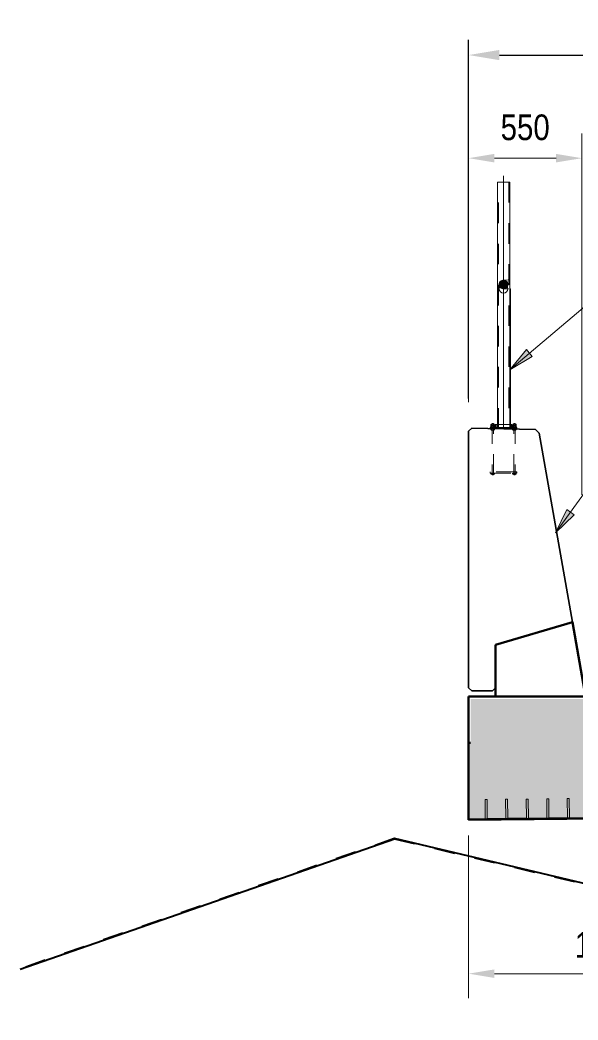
# Model space of a CAD drawing. Header units: metres. Extents: x -1693 to -1567, y 3 to 23.
# Drawn here: x -1693.05 to -1690.334, y 17.876 to 22.746 of the extents above; entities that cross this region are included whole.
import ezdxf

# ---------------------------------------------------------------- set-up
doc = ezdxf.new("R2010")
doc.units = ezdxf.units.M
for name, pattern in [('Dash', [0.00635, 0.003175, -0.003175]), ('Dash_2_', [0.00635, 0.003175, -0.003175]), ('DASHED2', [9.525, 6.35, -3.175]), ('JacobsDash', [0.0045, 0.003, -0.0015])]:
    doc.linetypes.add(name, pattern=pattern)
doc.layers.get('Defpoints').update_dxf_attribs({"color": 41})
for name, color, linetype, lineweight in [('_Hidden Lines_', 7, 'Dash_2_', 9), ('BRIDGE-HDRAIL', 7, 'Continuous', 18), ('D-BDGE', 7, 'Continuous', 13), ('D-BDGE-FLOOR', 7, 'Continuous', 50), ('D-BDGE-FLOOR-PAT', 7, 'Continuous', 50), ('D-BDGE-GEN-MOD', 7, 'Continuous', 35), ('D-BDGE-LINE', 7, 'Continuous', 9), ('D-ENHA-TEXT', 7, 'Continuous', 9), ('D-ENHA-TEXT-DIMS', 7, 'Continuous', 9), ('Toposolid', 7, 'Continuous', 9)]:
    doc.layers.add(name, color=color, linetype=linetype, lineweight=lineweight)
doc.layers.add('D-BDGE-FRAMING', color=7, linetype='Continuous', lineweight=13, true_color=0x8c8cc6)
doc.styles.add('Arial Narrow', font='ARIALN.TTF', dxfattribs={"height": 0.125})
doc.dimstyles.new('____ddd____', dxfattribs={"dimscale": 0.3048, "dimtxt": 0.127929, "dimasz": 0.492126, "dimexe": 0.246063, "dimexo": 0.164042, "dimgap": 0.082021, "dimtad": 1, "dimdec": 0, "dimlfac": 1000, "dimzin": 0, "dimdsep": 46, "dimtxsty": 'Arial Narrow', "dimsah": 1, "dimcen": 0.09, "dimaunit": 1, "dimadec": 4, "dimazin": 0, "dimtfac": 1, "dimtdec": 4, "dimtix": 1, "dimtmove": 0, "dimatfit": 3, "dimfxl": 1, "dimtvp": 1, "dimtolj": 1, "dimtzin": 0, "dimarcsym": 2})
doc.dimstyles.new('Dimension_Standard_O__mm_', dxfattribs={"dimscale": 0.3048, "dimtxt": 0.127929, "dimasz": 0.410105, "dimexe": 0.393701, "dimexo": 0.246063, "dimgap": 0.246063, "dimtad": 1, "dimdec": 0, "dimlfac": 1000, "dimzin": 0, "dimdsep": 46, "dimtxsty": 'Arial Narrow', "dimsah": 1, "dimcen": 0.09, "dimaunit": 1, "dimadec": 4, "dimazin": 0, "dimtfac": 1, "dimtdec": 4, "dimtix": 1, "dimtmove": 0, "dimatfit": 3, "dimfxl": 1, "dimtvp": 1, "dimtfill": 1, "dimtolj": 1, "dimtzin": 0, "dimlwd": 18, "dimlwe": 18, "dimarcsym": 2})

# ---------------------------------------------------------------- blocks, each defined once
blk = doc.blocks.new('T2DPAA-T2D-PWA-GE-M3D-100001_RockLevels_rvt-1-DRG-2871022 - SECTION 1')
at = {"layer": 'Toposolid', "true_color": 0x8000ff}
blk.add_hatch(color=190, dxfattribs=at).paths.add_polyline_path([(-1675.9625, 17.9468), (-1674.1796, 17.9847), (-1664.3281, 18.4699), (-1659.2964, 18.4138), (-1656.9158, 18.4274), (-1653.7706, 18.5171), (-1653.7706, 18.5176), (-1656.9159, 18.4284), (-1659.3147, 18.415), (-1664.3338, 18.471), (-1674.1999, 17.9847), (-1675.9625, 17.9478), (-1677.3317, 18.0114), (-1689.3488, 18.3138), (-1691.2278, 18.7594), (-1693.0502, 18.1242), (-1693.0502, 18.1235), (-1691.2277, 18.7585), (-1689.3473, 18.3124), (-1677.3292, 18.0104), (-1675.9625, 17.9468)])
at = {"layer": '_Hidden Lines_', "color": 190, "linetype": 'Dash', "lineweight": 40, "true_color": 0x8000ff}
for p, q in [((-1691.2277, 18.7595), (-1693.0502, 18.1245)), ((-1691.2277, 18.7585), (-1689.3473, 18.3124))]:
    blk.add_line(p, q, dxfattribs=at)
at = {"layer": 'Toposolid', "color": 190, "linetype": 'DASHED2', "lineweight": 40, "true_color": 0x8000ff}
for p, q in [((-1693.0502, 18.1235), (-1691.2277, 18.7585)), ((-1689.3473, 18.3134), (-1691.2277, 18.7595))]:
    blk.add_line(p, q, dxfattribs=at)
blk = doc.blocks.new('08_ADC_Barrier_Precast_T2D_MBP-02-B - MBP-02-B-7218747-DRG-2871022 - SECTION 1')
at = {"layer": 'D-BDGE-GEN-MOD'}
for p, q in [((-1690.8516, 20.7586), (-1690.8666, 20.7436)), ((-1690.5414, 20.7509), (-1690.8516, 20.7586)), ((-1690.8515, 20.7586), (-1690.8516, 20.7586)), ((-1690.5242, 20.7338), (-1690.5414, 20.7509)), ((-1690.5414, 20.7509), (-1690.5413, 20.7509)), ((-1690.8666, 20.7436), (-1690.8666, 19.4936)), ((-1690.8666, 20.7436), (-1690.8665, 20.7436)), ((-1690.3615, 19.8138), (-1690.5242, 20.7338)), ((-1690.5241, 20.7338), (-1690.5242, 20.7338)), ((-1690.7361, 19.7036), (-1690.3615, 19.8138)), ((-1690.3614, 19.8138), (-1690.3615, 19.8138)), ((-1690.7361, 19.4936), (-1690.7361, 19.7036)), ((-1690.736, 19.7036), (-1690.7361, 19.7036)), ((-1690.8666, 19.4936), (-1690.8516, 19.4786)), ((-1690.8665, 19.4936), (-1690.8666, 19.4936)), ((-1690.8516, 19.4786), (-1690.7511, 19.4786)), ((-1690.8516, 19.4786), (-1690.8515, 19.4786)), ((-1690.7511, 19.4786), (-1690.7361, 19.4936)), ((-1690.751, 19.4786), (-1690.7511, 19.4786)), ((-1690.7361, 19.4936), (-1690.736, 19.4936))]:
    blk.add_line(p, q, dxfattribs=at)
blk = doc.blocks.new('Upstand North - Upstand North-7372798-DRG-2871022 - SECTION 1')
at = {"layer": 'D-BDGE-FRAMING', "color": 7, "lineweight": 50}
for p, q in [((-1690.3615, 19.8137), (-1690.7361, 19.7036)), ((-1690.2975, 19.452), (-1690.3615, 19.8137)), ((-1690.3614, 19.8137), (-1690.3615, 19.8137)), ((-1690.7361, 19.7036), (-1690.7361, 19.4517)), ((-1690.736, 19.7036), (-1690.7361, 19.7036)), ((-1690.7361, 19.4517), (-1690.2975, 19.452)), ((-1690.7361, 19.4517), (-1690.736, 19.4517))]:
    blk.add_line(p, q, dxfattribs=at)
at = {"layer": 'D-BDGE-FRAMING', "color": 250, "lineweight": 50, "true_color": 0x303030}
blk.add_line((-1690.2974, 19.452), (-1690.2975, 19.452), dxfattribs=at)
blk = doc.blocks.new('Railing - 2930-7669621-DRG-2871022 - SECTION 1')
at = {"layer": 'BRIDGE-HDRAIL', "true_color": 0xd0d2d0}
blk.add_hatch(color=254, dxfattribs=at).paths.add_polyline_path([(-1690.6667, 20.7777), (-1690.6637, 20.7777), (-1690.6637, 21.4363), (-1690.6667, 21.4363), (-1690.6667, 21.2181)])
at = {"layer": 'BRIDGE-HDRAIL', "lineweight": 9, "true_color": 0x969696}
h = blk.add_hatch(dxfattribs=at)
h.set_pattern_fill('FP_4', color=252, style=0, pattern_type=2)
h.set_pattern_definition([(84.734, (-1690.674, 20.777), (-0.0032586, 0.0353583), []), (95.266, (-1690.674, 20.777), (-0.0032586, -0.0353583), [])])
h.paths.add_polyline_path([(-1690.6637, 20.7777), (-1690.6636, 20.7777), (-1690.6636, 20.7777), (-1690.6637, 20.7777)])
at = {"layer": 'BRIDGE-HDRAIL'}
for p, q in [((-1690.6667, 21.4363), (-1690.6667, 20.7777)), ((-1690.6637, 21.4363), (-1690.6667, 21.4363)), ((-1690.6637, 20.7777), (-1690.6637, 21.4363)), ((-1690.6637, 21.4363), (-1690.6636, 21.4363)), ((-1690.6667, 20.7777), (-1690.6637, 20.7777)), ((-1690.6636, 20.7777), (-1690.6637, 20.7777))]:
    blk.add_line(p, q, dxfattribs=at)
blk = doc.blocks.new('Railing - Railing-7517329-DRG-2871022 - SECTION 1')
at = {"layer": 'BRIDGE-HDRAIL', "true_color": 0xd0d2d0}
blk.add_hatch(color=254, dxfattribs=at).paths.add_polyline_path([(-1690.6996, 21.4365), (-1690.6944, 21.4365), (-1690.6895, 21.4377), (-1690.6849, 21.4401), (-1690.6811, 21.4434), (-1690.6782, 21.4477), (-1690.6763, 21.4524), (-1690.6757, 21.4575), (-1690.6763, 21.4626), (-1690.6782, 21.4674), (-1690.6811, 21.4716), (-1690.6849, 21.475), (-1690.6895, 21.4773), (-1690.6944, 21.4785), (-1690.6996, 21.4785), (-1690.7046, 21.4773), (-1690.7091, 21.4749), (-1690.713, 21.4716), (-1690.7159, 21.4673), (-1690.7177, 21.4626), (-1690.7183, 21.4575), (-1690.7177, 21.4524), (-1690.7159, 21.4476), (-1690.713, 21.4434), (-1690.7091, 21.44), (-1690.7046, 21.4377), (-1690.6996, 21.4365)])
at = {"layer": 'BRIDGE-HDRAIL'}
for p, q in [((-1690.6745, 21.4797), (-1690.6979, 21.4787)), ((-1690.6961, 21.4363), (-1690.6727, 21.4373))]:
    blk.add_line(p, q, dxfattribs=at)
at = {"layer": 'BRIDGE-HDRAIL', "flags": 128}
for points in [[(-1690.6757, 21.4575), (-1690.6763, 21.4626), (-1690.6782, 21.4674), (-1690.6811, 21.4716), (-1690.6849, 21.475), (-1690.6895, 21.4773), (-1690.6944, 21.4785), (-1690.6996, 21.4785), (-1690.7046, 21.4773), (-1690.7091, 21.4749), (-1690.713, 21.4716), (-1690.7159, 21.4673), (-1690.7177, 21.4626), (-1690.7183, 21.4575)], [(-1690.7183, 21.4575), (-1690.7177, 21.4524), (-1690.7159, 21.4476), (-1690.713, 21.4434), (-1690.7091, 21.44), (-1690.7046, 21.4377), (-1690.6996, 21.4365), (-1690.6944, 21.4365), (-1690.6895, 21.4377), (-1690.6849, 21.4401), (-1690.6811, 21.4434), (-1690.6782, 21.4477), (-1690.6763, 21.4524), (-1690.6757, 21.4575)]]:
    blk.add_lwpolyline(points, dxfattribs=at)
blk.add_blockref('Railing - 2930-7669621-DRG-2871022 - SECTION 1', (0, 0))
blk = doc.blocks.new('DIMBLOCK7-DRG-2871022 - SECTION 1')
at = {"layer": 'D-ENHA-TEXT-DIMS', "color": 0, "lineweight": -2, "transparency": 16777216}
for p, q in [((-1690.8666, 20.9028), (-1690.8666, 22.6499)), ((-1677.9343, 20.3163), (-1677.9343, 22.6499)), ((-1690.7166, 22.5749), (-1678.0843, 22.5749))]:
    blk.add_line(p, q, dxfattribs=at)
at = {"layer": 'D-ENHA-TEXT-DIMS', "color": 0, "transparency": 16777216}
for points in [[(-1690.7166, 22.5999), (-1690.7166, 22.5499), (-1690.8666, 22.5749)], [(-1678.0843, 22.5999), (-1678.0843, 22.5499), (-1677.9343, 22.5749)]]:
    blk.add_solid(points, dxfattribs=at)
at = {"layer": 'Defpoints', "color": 0, "transparency": 16777216}
for p in [(-1677.9343, 22.5749), (-1690.8666, 20.8528), (-1677.9343, 20.2663)]:
    blk.add_point(p, dxfattribs=at)
at = {"layer": 'D-ENHA-TEXT-DIMS', "color": 0, "transparency": 16777216, "char_height": 0.125, "width": 2.402626, "attachment_point": 5, "style": 'Arial Narrow'}
for s, insert in [('\\A1;12515 MIN 13370 MAX', (-1684.4005, 22.6637)), ('\\A1;CONSTRUCTION IN STAGE A', (-1684.4005, 22.4852))]:
    blk.add_mtext(s, dxfattribs=dict(at, insert=insert))
blk = doc.blocks.new('DIMBLOCK10-DRG-2871022 - SECTION 1')
at = {"layer": 'D-ENHA-TEXT-DIMS', "color": 0, "lineweight": 18, "transparency": 16777216}
for p, q in [((-1690.8666, 20.8848), (-1690.8666, 22.1928)), ((-1690.3164, 20.4333), (-1690.3164, 22.1928)), ((-1690.7416, 22.0728), (-1690.4414, 22.0728))]:
    blk.add_line(p, q, dxfattribs=at)
at = {"layer": 'D-ENHA-TEXT-DIMS', "color": 0, "transparency": 16777216}
for points in [[(-1690.7416, 22.0937), (-1690.7416, 22.052), (-1690.8666, 22.0728)], [(-1690.4414, 22.0937), (-1690.4414, 22.052), (-1690.3164, 22.0728)]]:
    blk.add_solid(points, dxfattribs=at)
at = {"layer": 'Defpoints', "color": 0, "transparency": 16777216}
for p in [(-1690.3164, 22.0728), (-1690.8666, 20.8098), (-1690.3164, 20.3583)]:
    blk.add_point(p, dxfattribs=at)
at = {"layer": 'D-ENHA-TEXT-DIMS', "color": 0, "lineweight": 18, "transparency": 16777216, "insert": (-1690.5915, 22.2223), "char_height": 0.125, "width": 0.285099, "attachment_point": 5, "style": 'Arial Narrow', "bg_fill": 3, "box_fill_scale": 1.1, "bg_fill_color": 256, "bg_fill_true_color": 13158600, "bg_fill_transparency": 0}
blk.add_mtext('\\A1;550\u200e', dxfattribs=at)
blk = doc.blocks.new('DIMBLOCK11-DRG-2871022 - SECTION 1')
at = {"layer": 'D-ENHA-TEXT-DIMS', "color": 0, "lineweight": 18, "transparency": 16777216}
for p, q in [((-1689.0539, 18.9836), (-1689.0539, 17.9818)), ((-1690.8666, 18.7754), (-1690.8666, 17.9818)), ((-1690.7416, 18.1018), (-1689.1789, 18.1018))]:
    blk.add_line(p, q, dxfattribs=at)
at = {"layer": 'D-ENHA-TEXT-DIMS', "color": 0, "transparency": 16777216}
for points in [[(-1690.7416, 18.1226), (-1690.7416, 18.081), (-1690.8666, 18.1018)], [(-1689.1789, 18.1226), (-1689.1789, 18.081), (-1689.0539, 18.1018)]]:
    blk.add_solid(points, dxfattribs=at)
at = {"layer": 'Defpoints', "color": 0, "transparency": 16777216}
for p in [(-1689.0539, 19.0586), (-1690.8666, 18.8504), (-1689.0539, 18.1018)]:
    blk.add_point(p, dxfattribs=at)
at = {"layer": 'D-ENHA-TEXT-DIMS', "color": 0, "lineweight": 18, "transparency": 16777216, "char_height": 0.125, "width": 0.984443, "attachment_point": 5, "style": 'Arial Narrow', "bg_fill": 3, "box_fill_scale": 1.1, "bg_fill_color": 256, "bg_fill_true_color": 13158600, "bg_fill_transparency": 0}
for s, insert in [('\\A1;1813 SKEW', (-1689.9603, 18.2415)), ('\\A1;1805 SQ', (-1689.9603, 17.9583))]:
    blk.add_mtext(s, dxfattribs=dict(at, insert=insert))

msp = doc.modelspace()

# ---------------------------------------------------------------- hatches: boundary and pattern name
at = {"layer": 'D-BDGE-FLOOR-PAT', "true_color": 0xc0c0c0}
h = msp.add_hatch(color=9, dxfattribs=at)
h.paths.add_polyline_path([(-1690.8666, 18.8504), (-1677.9343, 18.9796), (-1677.9343, 19.3546), (-1690.2663, 19.2314), (-1690.2613, 19.203), (-1690.8576, 19.1971), (-1690.8576, 19.2255), (-1690.8666, 19.2254), (-1690.8666, 19.1971)])
h.paths.add_polyline_path([(-1689.5586, 19.0101), (-1689.5706, 19.0132), (-1689.579, 19.0174), (-1689.5873, 19.0245), (-1689.5936, 19.0333), (-1689.5978, 19.0448), (-1689.5989, 19.0556), (-1689.5974, 19.0663), (-1689.5934, 19.0764), (-1689.587, 19.0852), (-1689.5786, 19.0923), (-1689.5686, 19.0972), (-1689.56, 19.0994), (-1689.5484, 19.0994), (-1689.5372, 19.0965), (-1689.5276, 19.0913), (-1689.5196, 19.0839), (-1689.5136, 19.0747), (-1689.5102, 19.0663), (-1689.5087, 19.0556), (-1689.5099, 19.0448), (-1689.5136, 19.0346), (-1689.5212, 19.0242), (-1689.5276, 19.0182), (-1689.5392, 19.0125), (-1689.5477, 19.0103)])
h.paths.add_polyline_path([(-1689.7093, 19.0101), (-1689.7199, 19.0125), (-1689.7296, 19.0174), (-1689.7379, 19.0245), (-1689.7442, 19.0333), (-1689.7483, 19.0434), (-1689.7497, 19.0541), (-1689.7483, 19.0659), (-1689.7442, 19.0761), (-1689.7379, 19.085), (-1689.7296, 19.0921), (-1689.7213, 19.0967), (-1689.7107, 19.0994), (-1689.699, 19.0994), (-1689.6879, 19.0965), (-1689.6783, 19.0913), (-1689.6703, 19.0839), (-1689.6642, 19.0747), (-1689.6607, 19.0649), (-1689.6595, 19.0541), (-1689.661, 19.0434), (-1689.6651, 19.0333), (-1689.6715, 19.0245), (-1689.6798, 19.0174), (-1689.6899, 19.0125), (-1689.6984, 19.0103)])
h.paths.add_polyline_path([(-1689.053, 19.0261), (-1689.067, 19.0276), (-1689.0799, 19.0323), (-1689.0915, 19.04), (-1689.1009, 19.0502), (-1689.1076, 19.0624), (-1689.1111, 19.0758), (-1689.1111, 19.0906), (-1689.1076, 19.1044), (-1689.1009, 19.1167), (-1689.0915, 19.127), (-1689.0799, 19.1348), (-1689.0668, 19.1395), (-1689.0548, 19.1411), (-1689.041, 19.1397), (-1689.0279, 19.135), (-1689.0163, 19.1273), (-1689.0059, 19.1151), (-1689.0002, 19.1046), (-1688.9967, 19.0911), (-1688.9966, 19.0773), (-1688.9997, 19.0639), (-1689.0059, 19.0517), (-1689.0163, 19.0402), (-1689.0279, 19.0325), (-1689.0392, 19.028), (-1689.0421, 19.0276)])
h.paths.add_polyline_path([(-1688.8873, 19.0276), (-1688.9013, 19.0292), (-1688.9159, 19.0349), (-1688.9272, 19.043), (-1688.9352, 19.0517), (-1688.9419, 19.0641), (-1688.9454, 19.0776), (-1688.9456, 19.0915), (-1688.9424, 19.1049), (-1688.9362, 19.1171), (-1688.9258, 19.1285), (-1688.9159, 19.1356), (-1688.9029, 19.1407), (-1688.8891, 19.1426), (-1688.8753, 19.1412), (-1688.8622, 19.1365), (-1688.8492, 19.1273), (-1688.8402, 19.1167), (-1688.8345, 19.1061), (-1688.831, 19.0926), (-1688.8309, 19.0788), (-1688.834, 19.0654), (-1688.8402, 19.0532), (-1688.8506, 19.0417), (-1688.8622, 19.034), (-1688.8735, 19.0295), (-1688.8768, 19.0291)])
h.paths.add_polyline_path([(-1688.7216, 19.0292), (-1688.7356, 19.0307), (-1688.7485, 19.0353), (-1688.7601, 19.043), (-1688.7695, 19.0532), (-1688.7762, 19.0656), (-1688.7797, 19.0791), (-1688.7798, 19.093), (-1688.7767, 19.1064), (-1688.7705, 19.1186), (-1688.7607, 19.1296), (-1688.7502, 19.1371), (-1688.7372, 19.1422), (-1688.7234, 19.1441), (-1688.7094, 19.1426), (-1688.6965, 19.138), (-1688.6843, 19.1296), (-1688.6755, 19.1201), (-1688.6688, 19.1077), (-1688.6653, 19.0941), (-1688.6652, 19.0803), (-1688.6683, 19.0669), (-1688.6745, 19.0547), (-1688.6849, 19.0432), (-1688.6949, 19.0362), (-1688.7078, 19.031), (-1688.7111, 19.0306)])
h.paths.add_polyline_path([(-1688.5559, 19.0307), (-1688.5697, 19.0321), (-1688.5828, 19.0368), (-1688.5944, 19.0445), (-1688.6048, 19.0566), (-1688.6105, 19.0671), (-1688.614, 19.0807), (-1688.6141, 19.0945), (-1688.611, 19.1079), (-1688.6048, 19.1201), (-1688.5958, 19.1306), (-1688.5845, 19.1386), (-1688.5715, 19.1437), (-1688.5577, 19.1456), (-1688.5426, 19.1437), (-1688.5295, 19.1386), (-1688.5192, 19.1318), (-1688.5098, 19.1216), (-1688.5031, 19.1094), (-1688.4996, 19.096), (-1688.4994, 19.0822), (-1688.5025, 19.0686), (-1688.5088, 19.0563), (-1688.5192, 19.0448), (-1688.5291, 19.0377), (-1688.5421, 19.0326), (-1688.5454, 19.0321)])
h.paths.add_polyline_path([(-1688.3851, 19.0325), (-1688.399, 19.0327), (-1688.4124, 19.0362), (-1688.4247, 19.0428), (-1688.4349, 19.0522), (-1688.4427, 19.0637), (-1688.4474, 19.0768), (-1688.4488, 19.0906), (-1688.4469, 19.1043), (-1688.4418, 19.1172), (-1688.4324, 19.1296), (-1688.4231, 19.1375), (-1688.4089, 19.1441), (-1688.3971, 19.1468), (-1688.3832, 19.1466), (-1688.3698, 19.1431), (-1688.3575, 19.1365), (-1688.3473, 19.1271), (-1688.3395, 19.1156), (-1688.3348, 19.1025), (-1688.3334, 19.0887), (-1688.3353, 19.075), (-1688.3404, 19.0621), (-1688.3485, 19.0509), (-1688.3591, 19.0418), (-1688.3735, 19.0351), (-1688.3841, 19.0327)])
h.paths.add_polyline_path([(-1688.2245, 19.0337), (-1688.2396, 19.0356), (-1688.2514, 19.0398), (-1688.263, 19.0475), (-1688.2724, 19.0577), (-1688.279, 19.0699), (-1688.2826, 19.0833), (-1688.2828, 19.0971), (-1688.2797, 19.1107), (-1688.2734, 19.123), (-1688.2644, 19.1336), (-1688.253, 19.1416), (-1688.2401, 19.1468), (-1688.2263, 19.1486), (-1688.2108, 19.1466), (-1688.1994, 19.1425), (-1688.1878, 19.1348), (-1688.1773, 19.1227), (-1688.1717, 19.1124), (-1688.1682, 19.099), (-1688.168, 19.0852), (-1688.1711, 19.0717), (-1688.1773, 19.0593), (-1688.1864, 19.0487), (-1688.1977, 19.0407), (-1688.2107, 19.0356), (-1688.214, 19.0351)])
at = {"layer": 'D-BDGE-LINE', "true_color": 0xc0c0c0}
msp.add_hatch(color=9, dxfattribs=at).paths.add_polyline_path([(-1690.8576, 19.1971), (-1690.2613, 19.203), (-1690.3031, 19.44), (-1690.8576, 19.44), (-1690.8576, 19.224)])
at = {"layer": 'D-ENHA-TEXT'}
for points in [[(-1690.6666, 21.043), (-1690.5568, 21.1068), (-1690.5853, 21.1405)], [(-1690.4432, 20.2477), (-1690.3526, 20.3365), (-1690.3884, 20.3622)]]:
    msp.add_hatch(color=256, dxfattribs=at).paths.add_polyline_path(points)

# ---------------------------------------------------------------- linework, layer by layer
at = {"layer": 'D-BDGE', "color": 7, "lineweight": 9, "true_color": 0xffffff}
msp.add_line((-1690.6969, 20.7563), (-1690.6969, 21.9863), dxfattribs=at)
at = {"layer": 'D-BDGE', "lineweight": 9}
for p, q in [((-1690.727, 20.7563), (-1690.727, 21.9563)), ((-1690.6667, 21.9563), (-1690.6667, 20.7563)), ((-1690.6606, 20.7763), (-1690.6606, 20.7563)), ((-1690.6606, 20.7563), (-1690.6569, 20.7563)), ((-1690.6569, 20.7563), (-1690.6569, 20.7763)), ((-1690.6552, 20.7639), (-1690.6373, 20.7639)), ((-1690.6552, 20.7613), (-1690.6552, 20.7639)), ((-1690.6524, 20.777), (-1690.6367, 20.777)), ((-1690.6523, 20.7709), (-1690.6367, 20.7709)), ((-1690.6361, 20.7709), (-1690.6523, 20.7709)), ((-1690.65, 20.7639), (-1690.65, 20.776)), ((-1690.6398, 20.7639), (-1690.65, 20.7639)), ((-1690.65, 20.7639), (-1690.6336, 20.7639)), ((-1690.649, 20.777), (-1690.6409, 20.777)), ((-1690.649, 20.7709), (-1690.6409, 20.7709)), ((-1690.649, 20.7709), (-1690.6409, 20.7709)), ((-1690.6475, 20.7813), (-1690.6409, 20.7813)), ((-1690.6384, 20.7639), (-1690.6384, 20.776)), ((-1690.6352, 20.7751), (-1690.6352, 20.7719)), ((-1690.6352, 20.7697), (-1690.6352, 20.766)), ((-1690.6336, 20.7613), (-1690.6336, 20.7639)), ((-1690.6319, 20.7563), (-1690.6319, 20.7613)), ((-1690.6319, 20.7613), (-1690.6319, 20.7563)), ((-1690.7619, 20.5448), (-1690.7619, 20.5398)), ((-1690.7586, 20.5379), (-1690.7586, 20.5348)), ((-1690.7577, 20.5338), (-1690.7415, 20.5338)), ((-1690.7414, 20.5398), (-1690.7571, 20.5398)), ((-1690.7415, 20.5338), (-1690.7571, 20.5338)), ((-1690.7554, 20.5388), (-1690.7554, 20.5348)), ((-1690.7448, 20.5398), (-1690.7529, 20.5398)), ((-1690.7448, 20.5338), (-1690.7529, 20.5338)), ((-1690.7448, 20.5338), (-1690.7529, 20.5338)), ((-1690.7448, 20.5338), (-1690.7529, 20.5338)), ((-1690.7529, 20.5313), (-1690.7463, 20.5313)), ((-1690.7438, 20.5388), (-1690.7438, 20.5348)), ((-1690.7404, 20.5388), (-1690.7404, 20.5348)), ((-1690.6534, 20.5388), (-1690.6534, 20.5348)), ((-1690.6524, 20.5398), (-1690.6367, 20.5398)), ((-1690.6523, 20.5338), (-1690.6367, 20.5338)), ((-1690.6361, 20.5338), (-1690.6523, 20.5338)), ((-1690.65, 20.5388), (-1690.65, 20.5348)), ((-1690.649, 20.5398), (-1690.6409, 20.5398)), ((-1690.649, 20.5338), (-1690.6409, 20.5338)), ((-1690.649, 20.5338), (-1690.6409, 20.5338)), ((-1690.649, 20.5338), (-1690.6409, 20.5338)), ((-1690.6409, 20.5313), (-1690.6475, 20.5313)), ((-1690.6384, 20.5388), (-1690.6384, 20.5348)), ((-1690.6352, 20.5379), (-1690.6352, 20.5348)), ((-1690.6319, 20.5398), (-1690.6319, 20.5448)), ((-1690.8666, 18.8563), (-1677.9342, 18.9855)), ((-1690.8666, 18.8503), (-1677.9341, 18.9795))]:
    msp.add_line(p, q, dxfattribs=at)
at = {"layer": 'D-BDGE'}
for p, q in [((-1690.727, 21.9563), (-1690.6667, 21.9563)), ((-1690.6319, 20.7613), (-1690.7619, 20.7613)), ((-1690.7619, 20.7613), (-1690.7619, 20.7563)), ((-1690.7619, 20.7563), (-1690.6319, 20.7563)), ((-1690.7438, 20.7639), (-1690.7602, 20.7639)), ((-1690.7602, 20.7613), (-1690.7602, 20.7639)), ((-1690.7586, 20.7751), (-1690.7586, 20.7719)), ((-1690.7586, 20.7719), (-1690.7586, 20.766)), ((-1690.7586, 20.7541), (-1690.7586, 20.7512)), ((-1690.7577, 20.7709), (-1690.7413, 20.7709)), ((-1690.7577, 20.7563), (-1690.7414, 20.7563)), ((-1690.7414, 20.777), (-1690.7571, 20.777)), ((-1690.7414, 20.7709), (-1690.7571, 20.7709)), ((-1690.7414, 20.7563), (-1690.7571, 20.7563)), ((-1690.7386, 20.7639), (-1690.7565, 20.7639)), ((-1690.7426, 20.7492), (-1690.7565, 20.7492)), ((-1690.7554, 20.7639), (-1690.7554, 20.776)), ((-1690.7554, 20.7553), (-1690.7554, 20.7502)), ((-1690.7544, 20.7492), (-1690.7448, 20.7492)), ((-1690.754, 20.7639), (-1690.7438, 20.7639)), ((-1690.7463, 20.7813), (-1690.7529, 20.7813)), ((-1690.7448, 20.777), (-1690.7529, 20.777)), ((-1690.7448, 20.7709), (-1690.7529, 20.7709)), ((-1690.7448, 20.7709), (-1690.7529, 20.7709)), ((-1690.7448, 20.7563), (-1690.7529, 20.7563)), ((-1690.7448, 20.7563), (-1690.7529, 20.7563)), ((-1690.7448, 20.7492), (-1690.7529, 20.7492)), ((-1690.7448, 20.7492), (-1690.7529, 20.7492)), ((-1690.7438, 20.7639), (-1690.7438, 20.776)), ((-1690.7438, 20.7499), (-1690.7438, 20.7553)), ((-1690.7405, 20.7556), (-1690.7405, 20.7514)), ((-1690.7404, 20.7759), (-1690.7404, 20.772)), ((-1690.7402, 20.7697), (-1690.7402, 20.766)), ((-1690.7386, 20.7613), (-1690.7386, 20.7639)), ((-1690.7369, 20.7763), (-1690.7369, 20.7563)), ((-1690.727, 20.7763), (-1690.7369, 20.7763)), ((-1690.7369, 20.7563), (-1690.7333, 20.7563)), ((-1690.7333, 20.7563), (-1690.7333, 20.7763)), ((-1690.6669, 20.7763), (-1690.722, 20.7763)), ((-1690.6536, 20.7541), (-1690.6536, 20.7512)), ((-1690.6527, 20.7563), (-1690.6364, 20.7563)), ((-1690.6364, 20.7563), (-1690.6521, 20.7563)), ((-1690.6376, 20.7492), (-1690.6515, 20.7492)), ((-1690.6504, 20.7553), (-1690.6504, 20.7502)), ((-1690.6494, 20.7492), (-1690.6398, 20.7492)), ((-1690.6398, 20.7563), (-1690.6479, 20.7563)), ((-1690.6398, 20.7563), (-1690.6479, 20.7563)), ((-1690.6398, 20.7492), (-1690.6479, 20.7492)), ((-1690.6398, 20.7492), (-1690.6479, 20.7492)), ((-1690.6388, 20.7499), (-1690.6388, 20.7553)), ((-1690.6355, 20.7556), (-1690.6355, 20.7514))]:
    msp.add_line(p, q, dxfattribs=at)
at = {"layer": 'D-BDGE', "linetype": 'JacobsDash', "lineweight": 9}
for p, q in [((-1690.722, 20.7563), (-1690.722, 21.9563)), ((-1690.6717, 21.9563), (-1690.6717, 20.7563)), ((-1690.7529, 20.7813), (-1690.7529, 20.5313)), ((-1690.7463, 20.5313), (-1690.7463, 20.7813)), ((-1690.6475, 20.5313), (-1690.6475, 20.7813)), ((-1690.6409, 20.7813), (-1690.6409, 20.5313)), ((-1690.6319, 20.5448), (-1690.7619, 20.5448)), ((-1690.7619, 20.5398), (-1690.6319, 20.5398))]:
    msp.add_line(p, q, dxfattribs=at)
at = {"layer": 'D-BDGE', "color": 252, "lineweight": 9, "true_color": 0x888888}
for p, q in [((-1690.6667, 21.4354), (-1690.6637, 21.4354)), ((-1690.6637, 21.4354), (-1690.6637, 20.7767)), ((-1690.6569, 20.7763), (-1690.6669, 20.7763)), ((-1690.6637, 20.7767), (-1690.6667, 20.7767)), ((-1690.6536, 20.7696), (-1690.6536, 20.766)), ((-1690.6534, 20.7759), (-1690.6534, 20.772))]:
    msp.add_line(p, q, dxfattribs=at)
at = {"layer": 'D-BDGE'}
msp.add_circle((-1690.6969, 21.4372), 0.0212, dxfattribs=at)
for centre, radius, start, end in [((-1690.7571, 20.7754), 0.00158, 90, 192.2194), ((-1690.7571, 20.7694), 0.00158, 90, 192.2194), ((-1690.7571, 20.7547), 0.00158, 90, 200.9523), ((-1690.7565, 20.766), 0.00212, 180, 270), ((-1690.7565, 20.7514), 0.00212, 185.3723, 270), ((-1690.7426, 20.7514), 0.00212, 270, 0), ((-1690.7423, 20.766), 0.00212, 270, 0), ((-1690.6521, 20.7547), 0.00158, 90, 200.9523), ((-1690.6515, 20.7514), 0.00212, 185.3723, 270), ((-1690.6376, 20.7514), 0.00212, 270, 0)]:
    msp.add_arc(centre, radius, start, end, dxfattribs=at)
at = {"layer": 'D-BDGE', "lineweight": 9}
for centre, radius, start, end in [((-1690.6523, 20.7696), 0.00132, 90, 180), ((-1690.6515, 20.766), 0.00212, 180, 270), ((-1690.6373, 20.766), 0.00212, 270, 360), ((-1690.6367, 20.7754), 0.00158, 347.7806, 90), ((-1690.6367, 20.7694), 0.00158, 347.7806, 90), ((-1690.7571, 20.5383), 0.00158, 90, 192.2194), ((-1690.7544, 20.5348), 0.001, 180, 280.1413), ((-1690.6367, 20.5383), 0.00158, 347.7806, 90)]:
    msp.add_arc(centre, radius, start, end, dxfattribs=at)
at = {"layer": 'D-BDGE-FLOOR'}
for p, q in [((-1690.2971, 19.452), (-1690.8666, 19.4516)), ((-1690.8666, 19.4516), (-1690.8666, 19.2256)), ((-1690.8666, 19.4516), (-1690.8665, 19.4516)), ((-1690.8666, 19.2256), (-1690.8576, 19.2257)), ((-1690.8666, 19.2256), (-1690.8665, 19.2256)), ((-1690.8576, 19.2255), (-1690.8666, 19.2254)), ((-1690.8666, 19.2254), (-1690.8666, 18.8504)), ((-1690.8665, 19.2254), (-1690.8666, 19.2254))]:
    msp.add_line(p, q, dxfattribs=at)
at = {"layer": 'D-BDGE-FLOOR', "flags": 128}
msp.add_lwpolyline([(-1690.8666, 18.8504), (-1689.4297, 18.8648), (-1687.9928, 18.8791), (-1686.5559, 18.8935), (-1685.1189, 18.9078), (-1683.682, 18.9222), (-1682.2451, 18.9366), (-1680.8082, 18.9509), (-1679.3713, 18.9653), (-1677.9343, 18.9796)], dxfattribs=at)
at = {"layer": 'D-BDGE-FRAMING', "color": 7}
for p, q in [((-1690.7767, 18.9504), (-1690.7867, 18.9503)), ((-1690.7867, 18.9503), (-1690.7858, 18.8573)), ((-1690.7758, 18.8574), (-1690.7767, 18.9504)), ((-1690.6768, 18.9514), (-1690.6868, 18.9513)), ((-1690.6868, 18.9513), (-1690.6858, 18.8583)), ((-1690.6758, 18.8584), (-1690.6768, 18.9514)), ((-1690.5768, 18.9524), (-1690.5868, 18.9523)), ((-1690.5868, 18.9523), (-1690.5858, 18.8593)), ((-1690.5758, 18.8594), (-1690.5768, 18.9524)), ((-1690.4767, 18.9534), (-1690.4867, 18.9533)), ((-1690.4867, 18.9533), (-1690.4858, 18.8603)), ((-1690.4758, 18.8604), (-1690.4767, 18.9534)), ((-1690.3767, 18.9544), (-1690.3867, 18.9543)), ((-1690.3867, 18.9543), (-1690.3858, 18.8613)), ((-1690.3758, 18.8614), (-1690.3767, 18.9544)), ((-1690.7858, 18.8573), (-1690.8666, 18.8565)), ((-1690.8666, 18.8565), (-1690.8666, 18.8505)), ((-1690.8666, 18.8505), (-1690.5308, 18.8538)), ((-1690.6858, 18.8583), (-1690.7758, 18.8574)), ((-1690.5858, 18.8593), (-1690.6758, 18.8584)), ((-1690.5308, 18.8598), (-1690.5758, 18.8594)), ((-1690.4858, 18.8603), (-1690.5308, 18.8598)), ((-1690.5308, 18.8598), (-1690.5307, 18.8538)), ((-1690.5308, 18.8538), (-1690.5308, 18.8598)), ((-1690.5307, 18.8538), (-1689.9308, 18.8598)), ((-1690.3858, 18.8613), (-1690.4758, 18.8604)), ((-1690.2858, 18.8623), (-1690.3758, 18.8614))]:
    msp.add_line(p, q, dxfattribs=at)
at = {"layer": 'D-ENHA-TEXT'}
for p, q in [((-1690.4432, 20.2477), (-1689.5379, 21.5128)), ((-1690.3884, 20.3622), (-1690.4432, 20.2477)), ((-1690.3526, 20.3365), (-1690.3884, 20.3622)), ((-1690.4432, 20.2477), (-1690.3526, 20.3365))]:
    msp.add_line(p, q, dxfattribs=at)

# ---------------------------------------------------------------- block references
at = {"lineweight": 5}
msp.add_blockref('T2DPAA-T2D-PWA-GE-M3D-100001_RockLevels_rvt-1-DRG-2871022 - SECTION 1', (0, 0), dxfattribs=at)
at = {"layer": 'BRIDGE-HDRAIL'}
msp.add_blockref('Railing - Railing-7517329-DRG-2871022 - SECTION 1', (0, 0), dxfattribs=at)
at = {"layer": 'D-BDGE-FRAMING', "color": 7, "lineweight": 50}
msp.add_blockref('Upstand North - Upstand North-7372798-DRG-2871022 - SECTION 1', (0, 0), dxfattribs=at)
at = {"layer": 'D-BDGE-GEN-MOD'}
msp.add_blockref('08_ADC_Barrier_Precast_T2D_MBP-02-B - MBP-02-B-7218747-DRG-2871022 - SECTION 1', (0, 0), dxfattribs=at)

# ---------------------------------------------------------------- dimensions: what is measured, and where the dimension line sits
at = {"layer": 'D-ENHA-TEXT-DIMS'}
dim = msp.add_linear_dim(base=(-1677.9343, 22.5749), p1=(-1690.8666, 20.8528), p2=(-1677.9343, 20.2663), text='12515 MIN 13370 MAX\\XCONSTRUCTION IN STAGE A', dimstyle='____ddd____', override={"dimpost": '<>', "dimfxl": 12.945589}, dxfattribs=at)
dim.commit()
dim.dimension.update_dxf_attribs({"geometry": 'DIMBLOCK7-DRG-2871022 - SECTION 1', "text_midpoint": (-1684.4005, 22.5749)})

# ---------------------------------------------------------------- next in the draw order: dimensions: what is measured, and where the dimension line sits
at = {"layer": 'D-ENHA-TEXT-DIMS', "lineweight": 18}
for base, p1, p2, text, override, picture, middle in [((-1690.3164, 22.0728), (-1690.8666, 20.8098), (-1690.3164, 20.3583), '550\u200e', {"dimpost": '<>', "dimfxl": 0.711819}, 'DIMBLOCK10-DRG-2871022 - SECTION 1', (-1690.5915, 22.2223)), ((-1689.0539, 18.1018), (-1690.8666, 18.8504), (-1689.0539, 19.0586), '<>\\X1805 SQ', {"dimpost": '<> SKEW', "dimfxl": 1.824637}, 'DIMBLOCK11-DRG-2871022 - SECTION 1', (-1689.9603, 18.1018))]:
    dim = msp.add_linear_dim(base=base, p1=p1, p2=p2, text=text, dimstyle='Dimension_Standard_O__mm_', override=override, dxfattribs=at)
    dim.commit()
    dim.dimension.update_dxf_attribs({"geometry": picture, "text_midpoint": middle})

# ---------------------------------------------------------------- next in the draw order: linework, layer by layer
at = {"layer": 'D-ENHA-TEXT'}
for p, q in [((-1690.6666, 21.043), (-1689.617, 21.9292)), ((-1690.5853, 21.1405), (-1690.6666, 21.043)), ((-1690.5568, 21.1068), (-1690.5853, 21.1405)), ((-1690.6666, 21.043), (-1690.5568, 21.1068))]:
    msp.add_line(p, q, dxfattribs=at)

doc.saveas('drawing.dxf')
